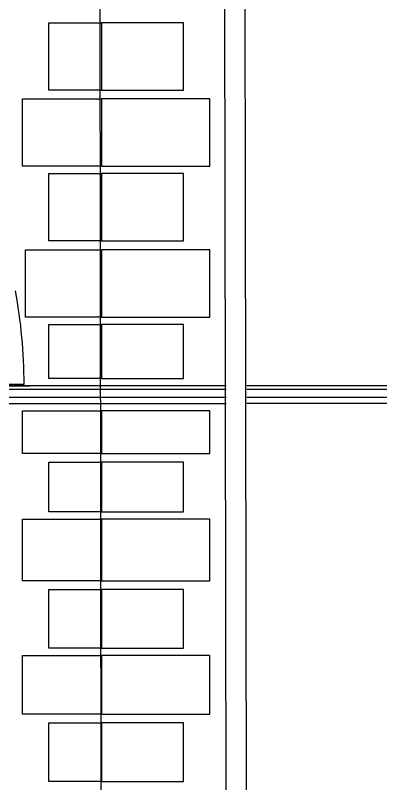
# Model space of a CAD drawing. Extents: x -43 to 90, y 6 to 81.
# Drawn here: x 31.98 to 33.227, y 63.925 to 66.547 of the extents above; entities that cross this region are included whole.
import ezdxf

# ---------------------------------------------------------------- set-up
doc = ezdxf.new("R2010")
doc.units = 0
doc.header["$LTSCALE"] = 0.1
doc.header["$MEASUREMENT"] = 0
doc.layers.add('visto', color=9, linetype='CONTINUOUS')

msp = doc.modelspace()

# ---------------------------------------------------------------- linework, layer by layer
at = {"layer": 'visto'}
for p, q in [((32.2668, 67.6204), (32.2743, 61.907)), ((32.6922, 67.4208, 1801.7075), (32.6997, 62.9923, 1801.7075)), ((32.7622, 67.4208, 1801.7075), (32.7697, 62.9923, 1801.7075)), ((31.7256, 65.2877), (32.0097, 65.2877)), ((31.6785, 65.2822), (32.0292, 65.2822)), ((32.0292, 65.2822), (31.6785, 65.2822)), ((32.6997, 65.2822), (31.6785, 65.2822)), ((32.6997, 65.2702), (31.6916, 65.2702)), ((34.5284, 65.2821), (32.7697, 65.2822)), ((34.5627, 65.2701), (32.7697, 65.2702)), ((32.6997, 65.2422), (31.7204, 65.2421)), ((34.5347, 65.2421), (32.7697, 65.2422)), ((31.7257, 65.2221), (32.6997, 65.2221, 1680.898)), ((34.5277, 65.2221), (32.7697, 65.2222))]:
    msp.add_line(p, q, dxfattribs=at)
for points in [[(32.2743, 66.2917), (32.0943, 66.2917), (32.0943, 66.5217), (32.2743, 66.5217)], [(32.2743, 66.2917), (32.5543, 66.2917), (32.5543, 66.5217), (32.2743, 66.5217)], [(32.2743, 66.0318), (32.0043, 66.0318), (32.0043, 66.2618), (32.2743, 66.2618)], [(32.2743, 66.0318), (32.6443, 66.0318), (32.6443, 66.2618), (32.2743, 66.2618)], [(32.2743, 65.7768), (32.0943, 65.7768), (32.0943, 66.0068), (32.2743, 66.0068)], [(32.2743, 65.7768), (32.5543, 65.7768), (32.5543, 66.0068), (32.2743, 66.0068)], [(32.2743, 65.5162), (32.0143, 65.5162), (32.0143, 65.7469), (32.2743, 65.7469)], [(32.2743, 65.5162), (32.6443, 65.5162), (32.6443, 65.7469), (32.2743, 65.7469)], [(32.2743, 65.3072), (32.0943, 65.3072), (32.0943, 65.4912), (32.2743, 65.4912)], [(32.2743, 65.3072), (32.5543, 65.3072), (32.5543, 65.4912), (32.2743, 65.4912)], [(32.2743, 65.052), (32.0043, 65.052), (32.0043, 65.1972), (32.2743, 65.1972)], [(32.2743, 65.052), (32.6443, 65.052), (32.6443, 65.1972), (32.2743, 65.1972)], [(32.2743, 64.8519), (32.0943, 64.8519), (32.0943, 65.0222), (32.2743, 65.0222)], [(32.2743, 64.8519), (32.5543, 64.8519), (32.5543, 65.0222), (32.2743, 65.0222)], [(32.2743, 64.6169), (32.0043, 64.6169), (32.0043, 64.8269), (32.2743, 64.8269)], [(32.2743, 64.6169), (32.6443, 64.6169), (32.6443, 64.8269), (32.2743, 64.8269)], [(32.2743, 64.3871), (32.0943, 64.3871), (32.0943, 64.5871), (32.2743, 64.5871)], [(32.2743, 64.3871), (32.5543, 64.3871), (32.5543, 64.5871), (32.2743, 64.5871)], [(32.2743, 64.1624), (32.0043, 64.1624), (32.0043, 64.3621), (32.2743, 64.3621)], [(32.2743, 64.1624), (32.6443, 64.1624), (32.6443, 64.3621), (32.2743, 64.3621)], [(32.2743, 63.9325), (32.0943, 63.9325), (32.0943, 64.1325), (32.2743, 64.1325)], [(32.2743, 63.9325), (32.5543, 63.9325), (32.5543, 64.1325), (32.2743, 64.1325)]]:
    msp.add_lwpolyline(points, close=True, dxfattribs=at)
msp.add_ellipse((31.1507, 65.2877), major_axis=(0, 1.2205), ratio=0.703762, start_param=4.712389, end_param=4.976974, dxfattribs=at)

doc.saveas('drawing.dxf')
